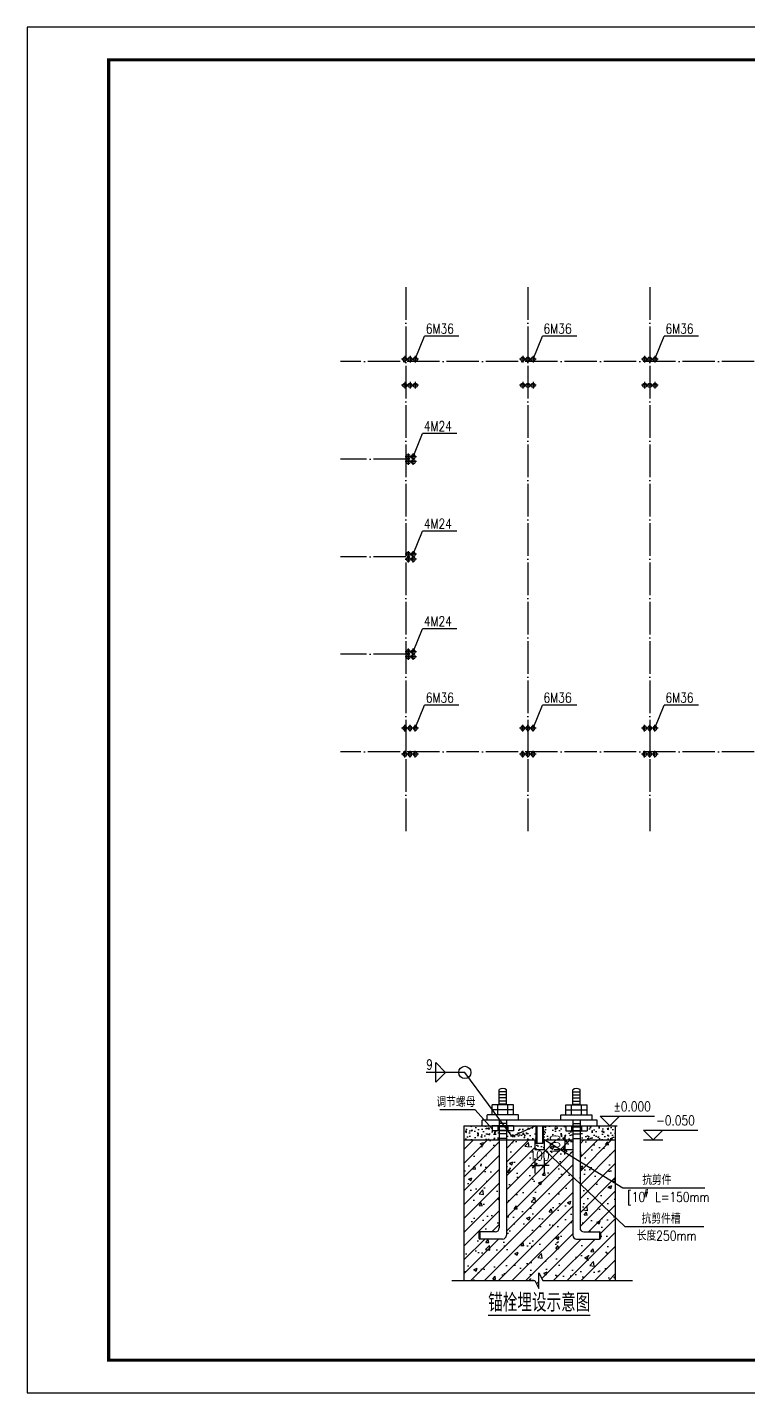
# Model space of a CAD drawing. Extents: x 32177600 to 32582346, y -189249 to 154687.
# Drawn here: x 32177600 to 32221987, y -189249 to -105249 of the extents above; entities that cross this region are included whole.
import ezdxf
from ezdxf.enums import TextEntityAlignment as Align

# ---------------------------------------------------------------- set-up
doc = ezdxf.new("R2010")
doc.units = 0
doc.header["$LTSCALE"] = 1000
doc.header["$MEASUREMENT"] = 0
for name, pattern in [('ACAD_ISO04W100', [30.5, 24, -3, 0.5, -3]), ('CENTER', [2, 1.25, -0.25, 0.25, -0.25]), ('DOTE', [2.42, 2, -0.2, 0.02, -0.2])]:
    doc.linetypes.add(name, pattern=pattern)
doc.layers.get('0').update_dxf_attribs({"linetype": 'CONTINUOUS'})
doc.layers.get('DEFPOINTS').update_dxf_attribs({"linetype": 'CONTINUOUS'})
for name, color, linetype in [('DOTE', 1, 'ACAD_ISO04W100'), ('PUB_DIM', 3, 'CONTINUOUS'), ('PUB_TEXT', 7, 'CONTINUOUS'), ('PUB_TITLE', 4, 'CONTINUOUS'), ('ROOF', 7, 'CONTINUOUS'), ('STAIR', 2, 'CONTINUOUS'), ('中心线', 9, 'CENTER'), ('绿线', 3, 'CONTINUOUS'), ('锚栓', 6, 'CONTINUOUS')]:
    doc.layers.add(name, color=color, linetype=linetype)
doc.styles.add('_HZTXT', font='txt.shx', dxfattribs={"width": 0.8, "bigfont": 'hztxt.shx'})
doc.styles.add('character', font='romans.shx', dxfattribs={"width": 0.618, "bigfont": 'gbhzfs.shx'})
doc.styles.add('DIM_FONT', font='SIMPLEX.shx', dxfattribs={"width": 0.8})
doc.dimstyles.new('DIMN200', dxfattribs={"dimscale": 2, "dimtxt": 300, "dimasz": 1, "dimexe": 250, "dimexo": 300, "dimgap": 150, "dimtad": 1, "dimdec": 0, "dimzin": 0, "dimdsep": 46, "dimtxsty": 'DIM_FONT', "dimblk": '_DIMX', "dimcen": 0.09, "dimclrt": 7, "dimadec": 0, "dimazin": 0, "dimtfac": 1, "dimtdec": 0, "dimtix": 1, "dimtmove": 2, "dimatfit": 3, "dimldrblk": '_DIMX', "dimfxl": 0, "dimtolj": 1, "dimtzin": 0, "dimarcsym": 0})

# ---------------------------------------------------------------- blocks, each defined once
blk = doc.blocks.new('_DIMX')
blk.add_line((-150, 0), (150, 0))
at = {"const_width": 50}
blk.add_lwpolyline([(-70, -70), (70, 70)], dxfattribs=at)
blk = doc.blocks.new('*D6')
at = {"layer": 'DEFPOINTS', "color": 0}
for p in [(32209412, -173698), (32209412, -174293), (32210675, -174293)]:
    blk.add_point(p, dxfattribs=at)
at = {"layer": 'PUB_DIM', "color": 0, "lineweight": -2}
for p, q in [((32210012, -173698), (32211175, -173698)), ((32210675, -173696), (32210675, -173694)), ((32210675, -173698), (32210675, -174293)), ((32210012, -174293), (32211175, -174293)), ((32210675, -174295), (32210675, -174297))]:
    blk.add_line(p, q, dxfattribs=at)
at = {"layer": 'PUB_DIM', "color": 0, "lineweight": -2, "xscale": 2, "yscale": 2, "zscale": 2}
for p, rotation in [((32210675, -173698), 270), ((32210675, -174293), 90)]:
    blk.add_blockref('_DIMX', p, dxfattribs=dict(at, rotation=rotation))
at = {"layer": 'PUB_DIM', "color": 7, "insert": (32210075, -173996), "char_height": 600, "attachment_point": 5, "rotation": 90, "style": 'DIM_FONT'}
blk.add_mtext('\\A1;100', dxfattribs=at)
blk = doc.blocks.new('*D7')
at = {"layer": 'DEFPOINTS', "color": 0}
for p in [(32208831, -174229), (32209412, -174229), (32208831, -175267)]:
    blk.add_point(p, dxfattribs=at)
at = {"layer": 'PUB_DIM', "color": 0, "lineweight": -2}
for p, q in [((32208829, -175267), (32208827, -175267)), ((32208831, -174829), (32208831, -175767)), ((32209412, -175267), (32208831, -175267)), ((32209412, -174829), (32209412, -175767)), ((32209414, -175267), (32209416, -175267))]:
    blk.add_line(p, q, dxfattribs=at)
at = {"layer": 'PUB_DIM', "color": 0, "lineweight": -2, "xscale": 2, "yscale": 2, "zscale": 2}
blk.add_blockref('_DIMX', (32208831, -175267), dxfattribs=at)
at = {"layer": 'PUB_DIM', "color": 0, "lineweight": -2, "xscale": 2, "yscale": 2, "zscale": 2, "rotation": 180}
blk.add_blockref('_DIMX', (32209412, -175267), dxfattribs=at)
at = {"layer": 'PUB_DIM', "color": 7, "insert": (32209122, -174667), "char_height": 600, "attachment_point": 5, "style": 'DIM_FONT'}
blk.add_mtext('\\A1;100', dxfattribs=at)
blk = doc.blocks.new('m')
at = {"layer": '锚栓'}
for p, q in [((2858688, 836885), (2858688, 836290)), ((2858390, 836587), (2858985, 836587))]:
    blk.add_line(p, q, dxfattribs=at)
blk.add_circle((2858688, 836587), 189, dxfattribs=at)

msp = doc.modelspace()

# ---------------------------------------------------------------- hatches: boundary and pattern name
at = {"layer": 'ROOF'}
h = msp.add_hatch(dxfattribs=at)
h.set_pattern_fill('AN33C', color=256, scale=1000, style=0)
h.set_pattern_definition([(50, (29064654.04, -1124051.1), (717.26018, -62.75213), [75, -825]), (355, (29064654.04, -1124051.1), (-138.75133, 752.19213), [60, -660]), (100.4514, (29064713.8, -1124056.35), (578.50938, 689.43954), [63.74019, -701.14211]), (46.1842, (29064654, -1123851.1), (1067.24105, -165.51901), [112.5, -1237.5]), (96.6356, (29064743, -1123864.9), (934.6627, 974.11787), [95.6103, -1051.713]), (351.1842, (29064654, -1123851.1), (934.66195, 974.1186), [90, -990]), (21, (29064754.04, -1123901.1), (596.90705, -402.61889), [75, -825]), (326, (29064754.04, -1123901.1), (243.31533, 725.15005), [60, -660]), (71.4514, (29064803.8, -1123934.7), (840.22263, 322.5305), [63.74019, -701.14211]), (37.5, (29064654.04, -1124051.12), (12.159855, 332.893854), [0, -652, 0, -670, 0, -662.5]), (7.5, (29064654.04, -1124051.12), (263.069537, 394.41171), [0, -382, 0, -637, 0, -252.5]), (327.5, (29064431.04, -1124051.12), (533.822436, -22.554872), [0, -250, 0, -780, 0, -1035]), (317.5, (29064331.04, -1124051.1), (583.18617, 100.10498), [0, -325, 0, -518, 0, -735])])
h.paths.add_polyline_path([(32206635.3, -173698.4), (32206635.3, -173146), (32206205.3, -173146), (32206205.3, -172838.5), (32204463, -172838.5), (32204463, -173698.4)])
h.paths.add_polyline_path([(32207512.2, -173146), (32207082.3, -173146), (32207082.3, -173698.4), (32208831.2, -173698.4), (32208831.2, -174293.4), (32209412.5, -174293.4), (32209412.5, -173698.4), (32211161.4, -173698.4), (32211161.4, -173146), (32210731.5, -173146), (32210731.5, -172838.5), (32209344.4, -172838.5), (32209344.4, -173905.2), (32208899.3, -173905.2), (32208899.3, -172838.5), (32207512.2, -172838.5)])
h.paths.add_polyline_path([(32212038.4, -172838.5), (32212038.4, -173146), (32211608.4, -173146), (32211608.4, -173698.4), (32213780.6, -173698.4), (32213780.6, -172838.5), (32212991.1, -172838.5)])
h.paths.add_polyline_path([(32209625, -174717.3), (32209625, -173274.4), (32210525, -173274.4), (32210525, -174717.3)], flags=9)
h = msp.add_hatch(dxfattribs=at)
h.set_pattern_fill('AN31C', color=256, scale=3000, style=0)
h.set_pattern_definition([(45, (29064654.04, -1124051.1), (-424.26407, 424.26407), []), (50, (29064654, -1124051.1), (2151.78055, -188.2564), [225, -2475]), (355, (29064654, -1124051.1), (-416.254, 2256.5764), [180, -1980]), (100.4514, (29064833.4, -1124066.8), (1735.5281, 2068.3186), [191.2206, -2103.4263]), (46.1842, (29064654, -1123451), (3201.7231, -496.557), [337.5, -3712.5]), (96.6356, (29064921, -1123492.5), (2803.988, 2922.3536), [286.831, -3155.139]), (351.1842, (29064654, -1123451), (2803.986, 2922.3558), [270, -2970]), (21, (29064954, -1123601.1), (1790.7212, -1207.8567), [225, -2475]), (326, (29064954, -1123601.1), (729.946, 2175.4501), [180, -1980]), (71.4514, (29065103.3, -1123701.8), (2520.6679, 967.5915), [191.2206, -2103.4263]), (37.5, (29064654.04, -1124051.1), (36.47957, 998.68156), [0, -1956, 0, -2010, 0, -1987.5]), (7.5, (29064654, -1124051.1), (789.2086, 1183.23514), [0, -1146, 0, -1911, 0, -757.5]), (327.5, (29063985.04, -1124051.1), (1601.4673, -67.66462), [0, -750, 0, -2340, 0, -3105]), (317.5, (29063685, -1124051.1), (1749.5585, 300.31495), [0, -975, 0, -1554, 0, -2205])])
h.paths.add_polyline_path([(32211161.4, -173698.4), (32209412.5, -173698.4), (32209412.5, -174293.4), (32208831.2, -174293.4), (32208831.2, -173698.4), (32207082.3, -173698.4), (32207082.3, -179557.2, -0.4142136), (32206842, -179797.5), (32205435.9, -179797.5, -0.4142136), (32205375.8, -179737.4), (32205375.8, -179415.5, -0.4142136), (32205435.9, -179355.4), (32206395, -179355.4, 0.4142136), (32206635.3, -179115.2), (32206635.3, -173698.4), (32204463, -173698.4), (32204463, -182355.3), (32208834.6, -182355.3), (32209074.6, -182835.3), (32209074.6, -181875.3), (32209314.6, -182355.3), (32213780.6, -182355.3), (32213780.6, -173698.4), (32211608.4, -173698.4), (32211608.4, -179115.2, 0.4142136), (32211848.7, -179355.4), (32212807.8, -179355.4, -0.4142136), (32212867.9, -179415.5), (32212867.9, -179737.4, -0.4142136), (32212807.8, -179797.5), (32211401.6, -179797.5, -0.4142136), (32211161.4, -179557.2)])
h.paths.add_polyline_path([(32208400.4, -174217.3), (32209843.3, -174217.3), (32209843.3, -175117.3), (32208400.4, -175117.3)], flags=24)
h.paths.add_polyline_path([(32209625, -174717.3), (32209625, -173274.4), (32210525, -173274.4), (32210525, -174717.3)], flags=9)

# ---------------------------------------------------------------- linework, layer by layer
at = {"layer": 'DOTE', "linetype": 'DOTE'}
for p, q in [((32200899.8, -121241.3, 0), (32200899.8, -154712.8, 0)), ((32208399.8, -121241.3, 0), (32208399.8, -154712.8, 0)), ((32215899.8, -121241.3, 0), (32215899.8, -154712.8, 0)), ((32294925.7, -125818.3, 0), (32196873.9, -125818.3, 0)), ((32200899.8, -131818.3, 0), (32196873.9, -131818.3, 0)), ((32200899.8, -137818.3, 0), (32196873.9, -137818.3, 0)), ((32200899.8, -143818.3, 0), (32196873.9, -143818.3, 0)), ((32294925.7, -149818.3, 0), (32196873.9, -149818.3, 0))]:
    msp.add_line(p, q, dxfattribs=at)
at = {"layer": 'PUB_DIM'}
for p, q in [((32202741, -170142.6), (32202741, -168942.6)), ((32202741, -168942.6), (32203341, -169542.6)), ((32203341, -169542.6), (32202741, -170142.6)), ((32212841.1, -172238.5), (32214041.1, -172238.5)), ((32213441.1, -172838.5), (32212841.1, -172238.5)), ((32212991.1, -172838.5), (32213891.1, -172838.5)), ((32213441.1, -172238.5), (32216195.4, -172238.5)), ((32214041.1, -172238.5), (32213441.1, -172838.5)), ((32216106.6, -173698.4), (32215506.6, -173098.4)), ((32215506.6, -173098.4), (32216706.6, -173098.4)), ((32215506.6, -173698.4), (32216706.6, -173698.4)), ((32216106.6, -173098.4), (32218860.9, -173098.4)), ((32216706.6, -173098.4), (32216106.6, -173698.4))]:
    msp.add_line(p, q, dxfattribs=at)
at = {"layer": 'PUB_TITLE', "elevation": 0}
msp.add_lwpolyline([(32177600.3, -189248.9), (32326200.3, -189248.9), (32326200.3, -105248.9), (32177600.3, -105248.9)], close=True, dxfattribs=at)
at = {"layer": 'PUB_TITLE', "const_width": 200, "elevation": 0}
msp.add_lwpolyline([(32182600.3, -187248.9), (32324200.3, -187248.9), (32324200.3, -107248.9), (32182600.3, -107248.9)], close=True, dxfattribs=at)
at = {"layer": 'ROOF'}
for p, q in [((32204522.9, -169542.6), (32202145.8, -169542.6)), ((32207439.2, -173481.5), (32204522.9, -169542.6)), ((32205157.3, -171849.1), (32202984, -171849.1)), ((32206205.3, -173011.5), (32205157.3, -171849.1)), ((32204463, -172838.5), (32204463, -182355.3)), ((32208899.3, -172838.5), (32207439.2, -173481.5)), ((32213780.6, -172838.5), (32213780.6, -182355.3)), ((32209344.4, -173639.6), (32214244.5, -176642.4)), ((32209412.5, -174293.4), (32214362.3, -179025.4)), ((32214244.5, -176642.4), (32219294.6, -176642.4)), ((32214362.3, -179025.4), (32219235.3, -179025.4)), ((32205966.2, -184472.9), (32212224.2, -184472.9))]:
    msp.add_line(p, q, dxfattribs=at)
msp.add_circle((32204522.9, -169542.6), 375.7, dxfattribs=at)
at = {"layer": 'STAIR'}
for p, q in [((32209074.6, -181875.3), (32209314.6, -182355.3)), ((32209074.6, -182835.3), (32209074.6, -181875.3)), ((32203729.1, -182355.3), (32208834.6, -182355.3)), ((32208834.6, -182355.3), (32209074.6, -182835.3)), ((32209314.6, -182355.3), (32214828.2, -182355.3))]:
    msp.add_line(p, q, dxfattribs=at)
at = {"layer": '中心线', "linetype": 'ByBlock', "ltscale": 1.875}
for p, q in [((32201469.8, -125668.3, 0), (32202043.2, -124246.6, 0)), ((32204158.6, -124246.6, 0), (32202043.2, -124246.6, 0)), ((32208719.8, -125668.3, 0), (32209293.2, -124246.6, 0)), ((32211408.6, -124246.6, 0), (32209293.2, -124246.6, 0)), ((32216219.8, -125668.3, 0), (32216793.2, -124246.6, 0)), ((32218908.6, -124246.6, 0), (32216793.2, -124246.6, 0)), ((32201349.8, -131668.3, 0), (32201923.2, -130246.6, 0)), ((32204038.6, -130246.6, 0), (32201923.2, -130246.6, 0)), ((32201349.8, -137668.3, 0), (32201923.2, -136246.6, 0)), ((32204038.6, -136246.6, 0), (32201923.2, -136246.6, 0)), ((32201349.8, -143668.3, 0), (32201923.2, -142246.6, 0)), ((32204038.6, -142246.6, 0), (32201923.2, -142246.6, 0)), ((32201469.8, -148368.3, 0), (32202043.2, -146946.6, 0)), ((32204158.6, -146946.6, 0), (32202043.2, -146946.6, 0)), ((32208719.8, -148368.3, 0), (32209293.2, -146946.6, 0)), ((32211408.6, -146946.6, 0), (32209293.2, -146946.6, 0)), ((32216219.8, -148368.3, 0), (32216793.2, -146946.6, 0)), ((32218908.6, -146946.6, 0), (32216793.2, -146946.6, 0))]:
    msp.add_line(p, q, dxfattribs=at)
at = {"layer": '绿线'}
for p, q in [((32206635.3, -171549.6), (32206635.3, -170599.3)), ((32207082.3, -170734.5), (32206635.3, -170734.5)), ((32207082.3, -170926.7), (32206635.3, -170926.7)), ((32207082.3, -171118.9), (32206635.3, -171118.9)), ((32207082.3, -171311.1), (32206635.3, -171311.1)), ((32207082.3, -171549.6), (32207082.3, -170619.2)), ((32211161.4, -171549.6), (32211161.4, -170619.2)), ((32211161.4, -170734.5), (32211608.4, -170734.5)), ((32211161.4, -170926.7), (32211608.4, -170926.7)), ((32211161.4, -171118.9), (32211608.4, -171118.9)), ((32211161.4, -171311.1), (32211608.4, -171311.1)), ((32211608.4, -171549.6), (32211608.4, -170599.3)), ((32205897.8, -172472.1), (32205897.8, -172174.2)), ((32207810.1, -172164.6), (32205907.4, -172164.6)), ((32206205.3, -172164.6), (32206205.3, -171549.6)), ((32207512.2, -171549.6), (32206205.3, -171549.6)), ((32207512.2, -171857.1), (32206205.3, -171857.1)), ((32206554.4, -172164.6), (32206554.4, -171549.6)), ((32207082.3, -171503.3), (32206635.3, -171503.3)), ((32207163.2, -172164.6), (32207163.2, -171549.6)), ((32207512.2, -172164.6), (32207512.2, -171549.6)), ((32207819.7, -172472.1), (32207819.7, -172174.2)), ((32210424, -172472.1), (32210424, -172174.2)), ((32210433.6, -172164.6), (32212336.3, -172164.6)), ((32210731.5, -172164.6), (32210731.5, -171549.6)), ((32210731.5, -171549.6), (32212038.4, -171549.6)), ((32210731.5, -171857.1), (32212038.4, -171857.1)), ((32211080.5, -172164.6), (32211080.5, -171549.6)), ((32211161.4, -171503.3), (32211608.4, -171503.3)), ((32211689.3, -172164.6), (32211689.3, -171549.6)), ((32212038.4, -172164.6), (32212038.4, -171549.6)), ((32212345.9, -172472.1), (32212345.9, -172174.2)), ((32204463, -172838.5), (32211161.4, -172838.5)), ((32205590.3, -172472.1), (32212653.4, -172472.1)), ((32205590.3, -172838.5), (32205590.3, -172481.7)), ((32206205.3, -172838.5), (32206205.3, -173146)), ((32207512.2, -172838.5), (32206205.3, -172838.5)), ((32206554.4, -172838.5), (32206554.4, -173146)), ((32206635.3, -172472.1), (32206635.3, -179115.2)), ((32207082.3, -172686.8), (32206635.3, -172686.8)), ((32207082.3, -172686.8), (32206635.3, -172686.8)), ((32207082.3, -172838.5), (32206635.3, -172838.5)), ((32207082.3, -172901.4), (32206635.3, -172901.4)), ((32207082.3, -172472.1), (32207082.3, -179557.2)), ((32207163.2, -172838.5), (32207163.2, -173146)), ((32207512.2, -172838.5), (32207512.2, -173146)), ((32208899.3, -172838.5), (32208899.3, -173905.2)), ((32208947.1, -172838.5), (32208947.1, -173905.2)), ((32209296.5, -172838.5), (32209296.5, -173905.2)), ((32209344.4, -172838.5), (32209344.4, -173905.2)), ((32210424, -172838.5), (32212345.9, -172838.5)), ((32210731.5, -172838.5), (32210731.5, -173146)), ((32210731.5, -172838.5), (32212038.4, -172838.5)), ((32211080.5, -172838.5), (32211080.5, -173146)), ((32211161.4, -172472.1), (32211161.4, -179557.2)), ((32211161.4, -172686.8), (32211608.4, -172686.8)), ((32211161.4, -172686.8), (32211608.4, -172686.8)), ((32211161.4, -172838.5), (32211608.4, -172838.5)), ((32211161.4, -172901.4), (32211608.4, -172901.4)), ((32211608.4, -172472.1), (32211608.4, -179115.2)), ((32211608.4, -172838.5), (32213780.6, -172838.5)), ((32211689.3, -172838.5), (32211689.3, -173146)), ((32212038.4, -172838.5), (32212038.4, -173146)), ((32212653.4, -172838.5), (32212653.4, -172481.7)), ((32204463, -173698.4), (32208831.2, -173698.4)), ((32207512.2, -173146), (32206205.3, -173146)), ((32207082.3, -173116.1), (32206635.3, -173116.1)), ((32207082.3, -173328.5), (32206635.3, -173328.5)), ((32207082.3, -173606.1), (32206635.3, -173606.1)), ((32208831.2, -173698.4), (32208831.2, -174293.4)), ((32209412.5, -173698.4), (32211161.4, -173698.4)), ((32209412.5, -173698.4), (32209412.5, -174293.4)), ((32210731.5, -173146), (32212038.4, -173146)), ((32211161.4, -173116.1), (32211608.4, -173116.1)), ((32211161.4, -173328.5), (32211608.4, -173328.5)), ((32211161.4, -173606.1), (32211608.4, -173606.1)), ((32211608.4, -173698.4), (32213780.6, -173698.4)), ((32208831.2, -174293.4), (32209412.5, -174293.4)), ((32208899.3, -173905.2), (32209344.4, -173905.2)), ((32205375.8, -179415.5), (32205375.8, -179737.4)), ((32206395, -179355.4), (32205435.9, -179355.4)), ((32205441.9, -179355.4), (32205441.9, -179797.5)), ((32211848.7, -179355.4), (32212807.8, -179355.4)), ((32212801.7, -179355.4), (32212801.7, -179797.5)), ((32212867.9, -179415.5), (32212867.9, -179737.4)), ((32206842, -179797.5), (32205435.9, -179797.5)), ((32211401.6, -179797.5), (32212807.8, -179797.5))]:
    msp.add_line(p, q, dxfattribs=at)
for centre, radius, start, end in [((32206845.1, -170917.1), 380.9, 51.476518, 123.429953), ((32211398.6, -170917.1), 380.9, 56.570047, 128.523482), ((32205907.4, -172174.2), 9.61, 90, 180), ((32207810.1, -172174.2), 9.61, 0, 90), ((32210433.6, -172174.2), 9.61, 90, 180), ((32212336.3, -172174.2), 9.61, 0, 90), ((32205435.9, -179415.5), 60.1, 90, 180), ((32205435.9, -179737.4), 60.1, 180, 270), ((32206395, -179115.2), 240.2, 270, 0), ((32206842, -179557.2), 240.2, 270, 0), ((32211401.6, -179557.2), 240.2, 180, 270), ((32211848.7, -179115.2), 240.2, 180, 270), ((32212807.8, -179415.5), 60.1, 0, 90), ((32212807.8, -179737.4), 60.1, 270, 0)]:
    msp.add_arc(centre, radius, start, end, dxfattribs=at)

# ---------------------------------------------------------------- block references
at = {"layer": 'ROOF', "yscale": 0.6666666666860692}
for p, xscale, zscale, rotation in [((31643105, 1780123.6, 0), 0.6666666666860692, 0.6666666666860692, 270.0000000001386), ((31643425, 1780123.6, 0), 0.6666666666860692, 0.6666666666860692, 270.0000000001386), ((31643745, 1780123.6, 0), 0.6666666666860692, 0.6666666666860692, 270.0000000001386), ((31650355, 1780123.6, 0), 0.6666666666860692, 0.6666666666860692, 270.0000000001386), ((31650675, 1780123.6, 0), 0.6666666666860692, 0.6666666666860692, 270.0000000001386), ((31650995, 1780123.6, 0), 0.6666666666860692, 0.6666666666860692, 270.0000000001386), ((31657855, 1780123.6, 0), 0.6666666666860692, 0.6666666666860692, 270.0000000001386), ((31658175, 1780123.6, 0), 0.6666666666860692, 0.6666666666860692, 270.0000000001386), ((31658495, 1780123.6, 0), 0.6666666666860692, 0.6666666666860692, 270.0000000001386), ((31643105, 1778523.6, 0), 0.6666666666860692, 0.6666666666860692, 270.0000000001386), ((31643425, 1778523.6, 0), 0.6666666666860692, 0.6666666666860692, 270.0000000001386), ((31643745, 1778523.6, 0), 0.6666666666860692, 0.6666666666860692, 270.0000000001386), ((31650355, 1778523.6, 0), 0.6666666666860692, 0.6666666666860692, 270.0000000001386), ((31650675, 1778523.6, 0), 0.6666666666860692, 0.6666666666860692, 270.0000000001386), ((31650995, 1778523.6, 0), 0.6666666666860692, 0.6666666666860692, 270.0000000001386), ((31657855, 1778523.6, 0), 0.6666666666860692, 0.6666666666860692, 270.0000000001386), ((31658175, 1778523.6, 0), 0.6666666666860692, 0.6666666666860692, 270.0000000001386), ((31658495, 1778523.6, 0), 0.6666666666860692, 0.6666666666860692, 270.0000000001386), ((31643325, -2037460.2, 0), -0.6666666666860692, 0.6666666666666856, 270), ((31643325, -2037760.2, 0), -0.6666666666860692, 0.6666666666666856, 270), ((31643625, -2037460.2, 0), -0.6666666666860692, 0.6666666666666856, 270), ((31643625, -2037760.2, 0), -0.6666666666860692, 0.6666666666666856, 270), ((31643325, -2043460.2, 0), -0.6666666666860692, 0.6666666666666856, 270), ((31643625, -2043460.2, 0), -0.6666666666860692, 0.6666666666666856, 270), ((31643325, -2043760.2, 0), -0.6666666666860692, 0.6666666666666856, 270), ((31643625, -2043760.2, 0), -0.6666666666860692, 0.6666666666666856, 270), ((31643325, -2049460.2, 0), -0.6666666666860692, 0.6666666666666856, 270), ((31643625, -2049460.2, 0), -0.6666666666860692, 0.6666666666666856, 270), ((31643325, -2049760.2, 0), -0.6666666666860692, 0.6666666666666856, 270), ((31643625, -2049760.2, 0), -0.6666666666860692, 0.6666666666666856, 270), ((31643105, -2054160.2, 0), -0.6666666666860692, 0.6666666666666856, 270), ((31643425, -2054160.2, 0), -0.6666666666860692, 0.6666666666666856, 270), ((31643745, -2054160.2, 0), -0.6666666666860692, 0.6666666666666856, 270), ((31650355, -2054160.2, 0), -0.6666666666860692, 0.6666666666666856, 270), ((31650675, -2054160.2, 0), -0.6666666666860692, 0.6666666666666856, 270), ((31650995, -2054160.2, 0), -0.6666666666860692, 0.6666666666666856, 270), ((31657855, -2054160.2, 0), -0.6666666666860692, 0.6666666666666856, 270), ((31658175, -2054160.2, 0), -0.6666666666860692, 0.6666666666666856, 270), ((31658495, -2054160.2, 0), -0.6666666666860692, 0.6666666666666856, 270), ((31643105, -2055760.2, 0), -0.6666666666860692, 0.6666666666666856, 270), ((31643425, -2055760.2, 0), -0.6666666666860692, 0.6666666666666856, 270), ((31643745, -2055760.2, 0), -0.6666666666860692, 0.6666666666666856, 270), ((31650355, -2055760.2, 0), -0.6666666666860692, 0.6666666666666856, 270), ((31650675, -2055760.2, 0), -0.6666666666860692, 0.6666666666666856, 270), ((31650995, -2055760.2, 0), -0.6666666666860692, 0.6666666666666856, 270), ((31657855, -2055760.2, 0), -0.6666666666860692, 0.6666666666666856, 270), ((31658175, -2055760.2, 0), -0.6666666666860692, 0.6666666666666856, 270), ((31658495, -2055760.2, 0), -0.6666666666860692, 0.6666666666666856, 270)]:
    msp.add_blockref('m', p, dxfattribs=dict(at, xscale=xscale, zscale=zscale, rotation=rotation))

# ---------------------------------------------------------------- texts
at = {"layer": 'PUB_DIM', "style": 'DIM_FONT', "width": 0.8}
for s, p in [('%%P0.000', (32214818.3, -171638.5)), ('-0.050', (32217483.8, -172498.4))]:
    msp.add_text(s, height=600, dxfattribs=at).set_placement(p, align=Align.MIDDLE)
at = {"layer": 'PUB_DIM', "style": '_HZTXT', "width": 0.8}
msp.add_text('锚栓埋设示意图', height=1121.12, dxfattribs=at).set_placement((32205960.1, -184265))
at = {"layer": 'PUB_TEXT', "color": 7, "lineweight": -3, "style": 'character', "width": 0.8}
for s, p in [('6M36', (32202116.9, -124088.3, 0)), ('6M36', (32209366.9, -124088.3, 0)), ('6M36', (32216866.9, -124088.3, 0)), ('4M24', (32201996.9, -130088.3, 0)), ('4M24', (32201996.9, -136088.3, 0)), ('4M24', (32201996.9, -142088.3, 0)), ('6M36', (32202116.9, -146788.3, 0)), ('6M36', (32209366.9, -146788.3, 0)), ('6M36', (32216866.9, -146788.3, 0))]:
    msp.add_text(s, height=600, dxfattribs=at).set_placement(p)
at = {"layer": 'ROOF', "width": 0.8}
for s, height, style, p in [('9', 600, '_HZTXT', (32202150.1, -169360.3)), ('调节螺母', 600, '_HZTXT', (32202775.4, -171666.8)), ('抗剪件', 600, '_HZTXT', (32215436.3, -176460.1)), ('[10', 600, '_HZTXT', (32214512.1, -177507.3)), ('#', 333.3, 'DIM_FONT', (32215547.2, -177118.1)), ('L=150mm', 600, '_HZTXT', (32216224.1, -177507.3)), ('抗剪件槽', 600, '_HZTXT', (32215397, -178843.1)), ('长度250mm', 600, '_HZTXT', (32215102, -179890.3))]:
    msp.add_text(s, height=height, dxfattribs=dict(at, style=style)).set_placement(p)

# ---------------------------------------------------------------- dimensions: what is measured, and where the dimension line sits
at = {"layer": 'PUB_DIM'}
for p1, p2, distance, picture, middle in [((32209412.5, -173698.4), (32209412.5, -174293.4), 1262.5, '*D6', (32210075, -173995.9)), ((32209412.5, -174229.1), (32208831.2, -174229.1), 1038.2, '*D7', (32209121.8, -174667.3))]:
    dim = msp.add_aligned_dim(p1=p1, p2=p2, distance=distance, text='100', dimstyle='DIMN200', dxfattribs=at)
    dim.commit()
    dim.dimension.update_dxf_attribs({"geometry": picture, "text_midpoint": middle})

doc.saveas('drawing.dxf')
